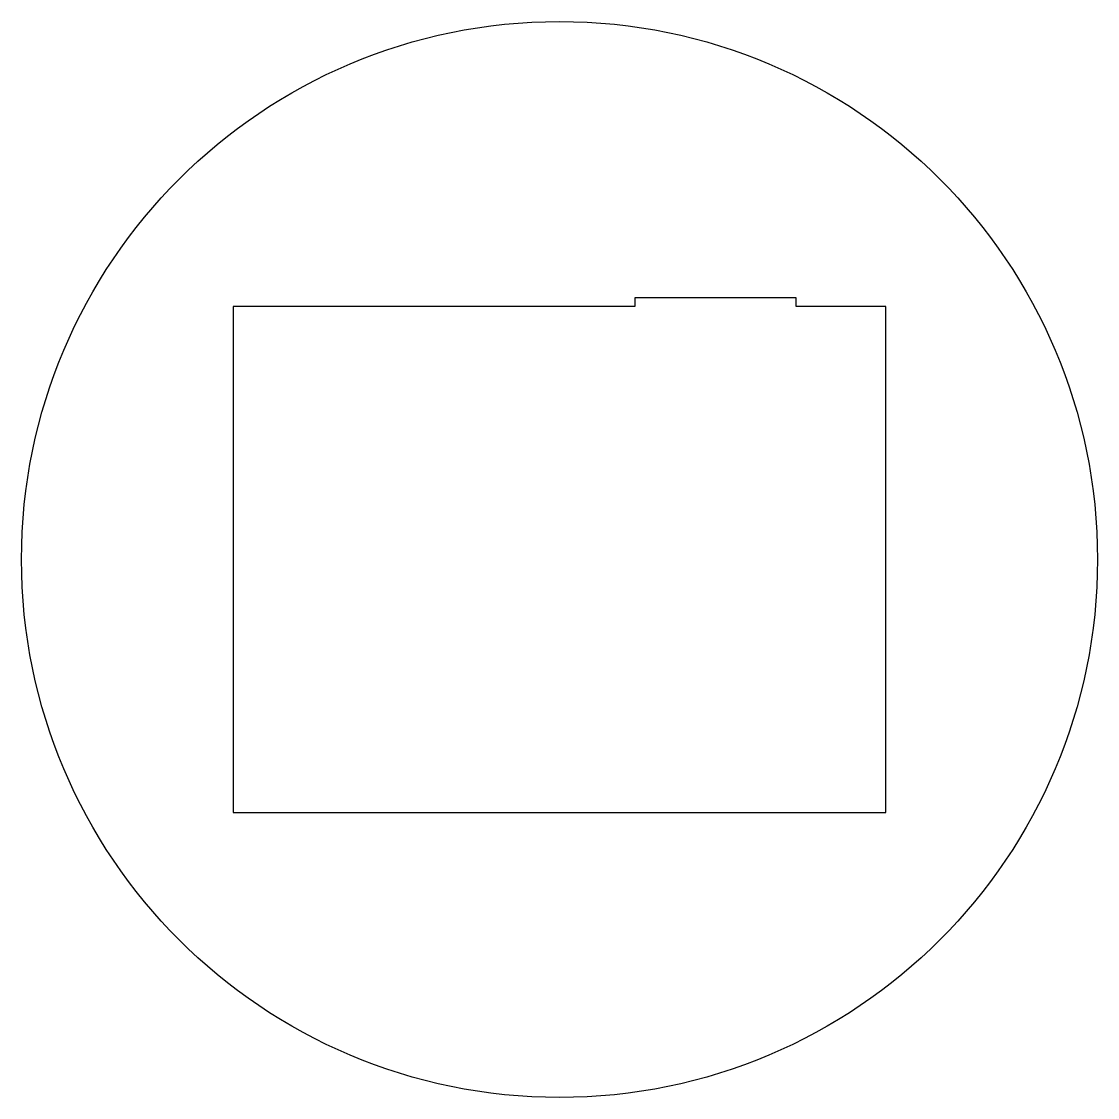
# Model space of a CAD drawing. Header units: millimetres. Extents: x -150 to 150, y -150 to 150.
import ezdxf

# ---------------------------------------------------------------- set-up
doc = ezdxf.new("R2010")
doc.units = ezdxf.units.MM

msp = doc.modelspace()

# ---------------------------------------------------------------- linework, layer by layer
at = {"color": 7, "linetype": 'Continuous', "lineweight": 25}
for p, q in [((21, 73), (21, 70.5)), ((66, 73), (21, 73)), ((66, 70.5), (66, 73)), ((-91, 70.5), (-91, -70.5)), ((21, 70.5), (-91, 70.5)), ((91, 70.5), (66, 70.5)), ((91, -70.5), (91, 70.5)), ((-91, -70.5), (91, -70.5))]:
    msp.add_line(p, q, dxfattribs=at)
msp.add_circle((0, 0), 150, dxfattribs=at)

doc.saveas('drawing.dxf')
